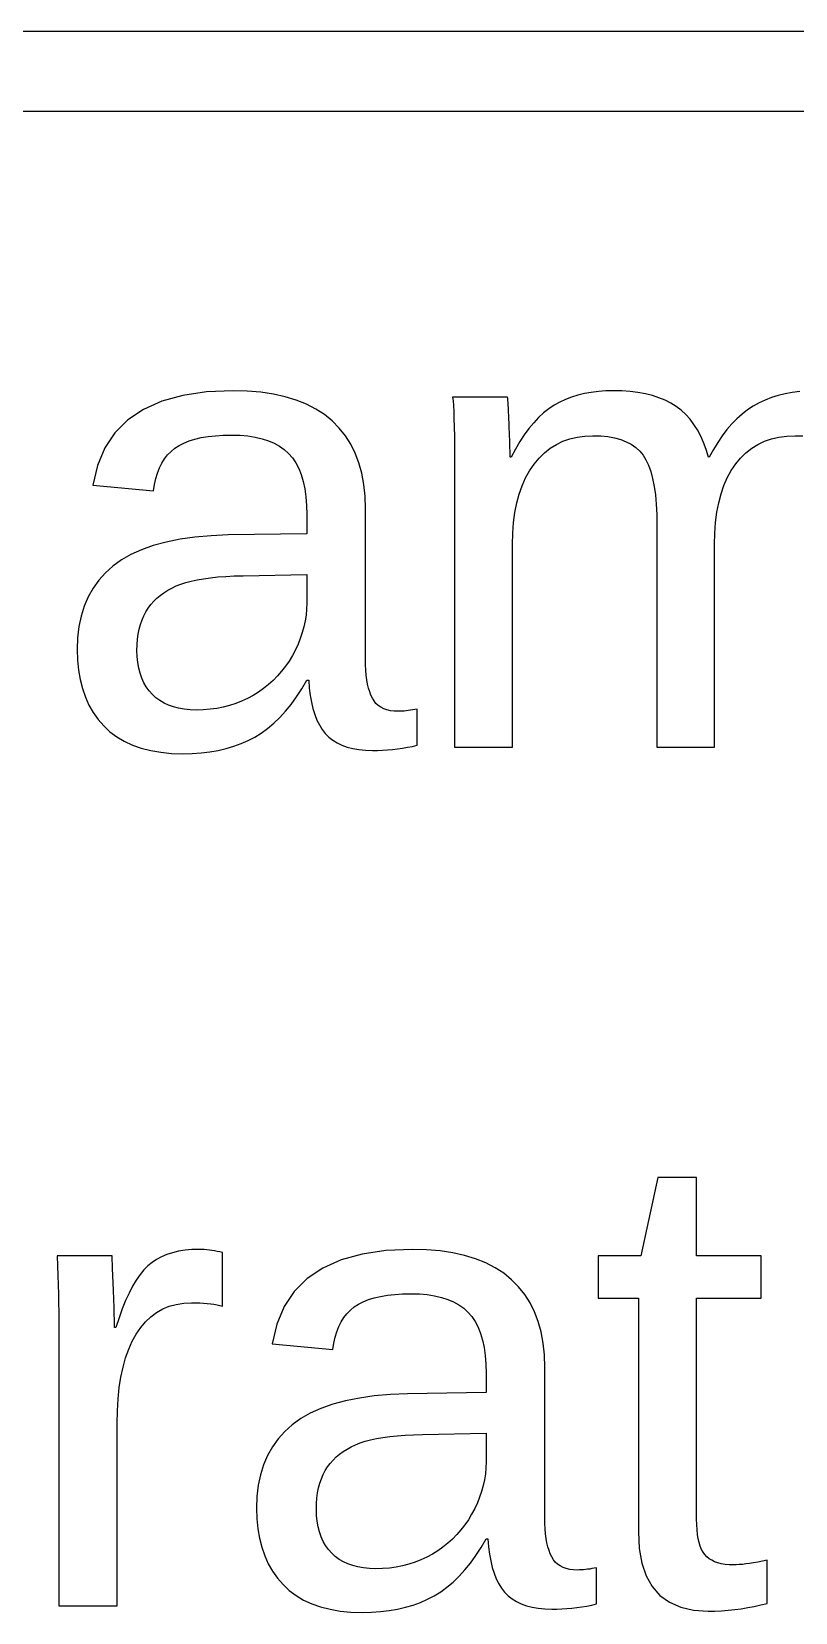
# Model space of a CAD drawing. Header units: metres. Extents: x 8.1 to 95, y -21.3 to 62.6.
# Drawn here: x 85.293 to 87.696, y 31.68 to 36.65 of the extents above; entities that cross this region are included whole.
import ezdxf

# ---------------------------------------------------------------- set-up
doc = ezdxf.new("R2010")
doc.units = ezdxf.units.M

msp = doc.modelspace()

# ---------------------------------------------------------------- linework, layer by layer
for p, q in [((95, 36.65), (76, 36.65)), ((76, 36.4), (95, 36.4)), ((85.7683, 35.5063), (85.7021, 35.4879)), ((85.8431, 35.5173), (85.7683, 35.5063)), ((85.9265, 35.5209), (85.8431, 35.5173)), ((85.9714, 35.5197), (85.9265, 35.5209)), ((86.0137, 35.5162), (85.9714, 35.5197)), ((86.0535, 35.5103), (86.0137, 35.5162)), ((86.0907, 35.5021), (86.0535, 35.5103)), ((86.1254, 35.4916), (86.0907, 35.5021)), ((86.1575, 35.4787), (86.1254, 35.4916)), ((86.7905, 35.5006), (86.6176, 35.5006)), ((86.6176, 35.5006), (86.6189, 35.4892)), ((86.6189, 35.4892), (86.62, 35.4742)), ((86.7907, 35.4992), (86.7905, 35.5006)), ((86.791, 35.4975), (86.7907, 35.4992)), ((86.7914, 35.4926), (86.791, 35.4975)), ((86.7921, 35.4822), (86.7914, 35.4926)), ((86.9725, 35.4932), (86.9544, 35.4848)), ((86.9916, 35.5006), (86.9725, 35.4932)), ((87.0114, 35.5068), (86.9916, 35.5006)), ((87.0321, 35.5119), (87.0114, 35.5068)), ((87.0536, 35.5158), (87.0321, 35.5119)), ((87.076, 35.5187), (87.0536, 35.5158)), ((87.0991, 35.5204), (87.076, 35.5187)), ((87.1231, 35.5209), (87.0991, 35.5204)), ((87.1503, 35.5203), (87.1231, 35.5209)), ((87.1761, 35.5185), (87.1503, 35.5203)), ((87.2007, 35.5154), (87.1761, 35.5185)), ((87.224, 35.5111), (87.2007, 35.5154)), ((87.246, 35.5055), (87.224, 35.5111)), ((87.2667, 35.4988), (87.246, 35.5055)), ((87.2861, 35.4908), (87.2667, 35.4988)), ((87.3042, 35.4815), (87.2861, 35.4908)), ((87.6007, 35.4914), (87.5815, 35.4823)), ((87.6208, 35.4992), (87.6007, 35.4914)), ((87.6417, 35.5059), (87.6208, 35.4992)), ((87.6634, 35.5113), (87.6417, 35.5059)), ((87.686, 35.5155), (87.6634, 35.5113)), ((87.7095, 35.5185), (87.686, 35.5155)), ((85.6444, 35.4622), (85.5954, 35.4292)), ((85.7021, 35.4879), (85.6444, 35.4622)), ((86.1872, 35.4634), (86.1575, 35.4787)), ((86.2142, 35.4458), (86.1872, 35.4634)), ((86.2388, 35.4258), (86.2142, 35.4458)), ((86.62, 35.4742), (86.621, 35.4555)), ((86.621, 35.4555), (86.6218, 35.4331)), ((86.7954, 35.4147), (86.7921, 35.4822)), ((86.9039, 35.4513), (86.888, 35.4367)), ((86.9202, 35.4641), (86.9039, 35.4513)), ((86.937, 35.4751), (86.9202, 35.4641)), ((86.9544, 35.4848), (86.937, 35.4751)), ((87.321, 35.4711), (87.3042, 35.4815)), ((87.3366, 35.4593), (87.321, 35.4711)), ((87.3511, 35.446), (87.3366, 35.4593)), ((87.3645, 35.4313), (87.3511, 35.446)), ((87.5283, 35.4473), (87.5118, 35.4326)), ((87.5454, 35.4605), (87.5283, 35.4473)), ((87.5631, 35.4721), (87.5454, 35.4605)), ((87.5815, 35.4823), (87.5631, 35.4721)), ((85.5549, 35.3889), (85.5231, 35.3412)), ((85.5954, 35.4292), (85.5549, 35.3889)), ((86.2608, 35.4036), (86.2388, 35.4258)), ((86.2802, 35.3793), (86.2608, 35.4036)), ((86.6218, 35.4331), (86.6225, 35.407)), ((86.6225, 35.407), (86.623, 35.3772)), ((86.7958, 35.4063), (86.7954, 35.4147)), ((86.7965, 35.3858), (86.7958, 35.4063)), ((86.8576, 35.4023), (86.843, 35.3825)), ((86.8726, 35.4204), (86.8576, 35.4023)), ((86.888, 35.4367), (86.8726, 35.4204)), ((87.3769, 35.4151), (87.3645, 35.4313)), ((87.3881, 35.3975), (87.3769, 35.4151)), ((87.3983, 35.3784), (87.3881, 35.3975)), ((87.4806, 35.3987), (87.4659, 35.3794)), ((87.4959, 35.4164), (87.4806, 35.3987)), ((87.5118, 35.4326), (87.4959, 35.4164)), ((85.5231, 35.3412), (85.4998, 35.2862)), ((85.7316, 35.33), (85.7434, 35.3399)), ((85.7434, 35.3399), (85.7567, 35.3486)), ((85.7567, 35.3486), (85.7716, 35.3563)), ((85.7716, 35.3563), (85.7882, 35.363)), ((85.7882, 35.363), (85.8064, 35.3687)), ((85.8064, 35.3687), (85.8263, 35.3733)), ((85.8263, 35.3733), (85.8479, 35.3769)), ((85.8479, 35.3769), (85.8711, 35.3795)), ((85.8711, 35.3795), (85.896, 35.3811)), ((85.896, 35.3811), (85.9225, 35.3816)), ((85.9225, 35.3816), (85.9488, 35.3809)), ((85.9488, 35.3809), (85.9735, 35.3787)), ((85.9735, 35.3787), (85.9966, 35.3751)), ((85.9966, 35.3751), (86.0181, 35.3701)), ((86.0181, 35.3701), (86.038, 35.3637)), ((86.038, 35.3637), (86.0563, 35.3558)), ((86.0563, 35.3558), (86.073, 35.3465)), ((86.073, 35.3465), (86.088, 35.3358)), ((86.297, 35.353), (86.2802, 35.3793)), ((86.3112, 35.3245), (86.297, 35.353)), ((86.623, 35.3772), (86.6234, 35.3437)), ((86.6234, 35.3437), (86.6236, 35.3065)), ((86.7973, 35.3603), (86.7965, 35.3858)), ((86.7986, 35.3124), (86.7973, 35.3603)), ((86.8288, 35.3609), (86.815, 35.3375)), ((86.843, 35.3825), (86.8288, 35.3609)), ((86.9066, 35.3254), (86.9248, 35.3398)), ((86.9248, 35.3398), (86.9441, 35.3519)), ((86.9441, 35.3519), (86.9647, 35.3618)), ((86.9647, 35.3618), (86.9865, 35.3696)), ((86.9865, 35.3696), (87.0095, 35.3751)), ((87.0095, 35.3751), (87.0336, 35.3784)), ((87.0336, 35.3784), (87.059, 35.3795)), ((87.059, 35.3795), (87.0835, 35.3788)), ((87.0835, 35.3788), (87.1062, 35.3765)), ((87.1062, 35.3765), (87.1272, 35.3728)), ((87.1272, 35.3728), (87.1464, 35.3675)), ((87.1464, 35.3675), (87.164, 35.3607)), ((87.164, 35.3607), (87.1797, 35.3524)), ((87.1797, 35.3524), (87.1938, 35.3426)), ((87.1938, 35.3426), (87.2061, 35.3313)), ((87.4073, 35.3579), (87.3983, 35.3784)), ((87.4153, 35.3359), (87.4073, 35.3579)), ((87.4517, 35.3586), (87.4382, 35.3363)), ((87.4659, 35.3794), (87.4517, 35.3586)), ((87.5404, 35.3257), (87.5585, 35.34)), ((87.5585, 35.34), (87.5779, 35.3521)), ((87.5779, 35.3521), (87.5986, 35.362)), ((87.5986, 35.362), (87.6207, 35.3696)), ((87.6207, 35.3696), (87.6441, 35.3751)), ((87.6441, 35.3751), (87.6688, 35.3784)), ((87.6688, 35.3784), (87.6948, 35.3795)), ((87.6948, 35.3795), (87.7192, 35.3788)), ((85.6951, 35.2781), (85.7025, 35.2929)), ((85.7025, 35.2929), (85.7111, 35.3065)), ((85.7111, 35.3065), (85.7208, 35.3189)), ((85.7208, 35.3189), (85.7316, 35.33)), ((86.088, 35.3358), (86.1015, 35.3236)), ((86.1015, 35.3236), (86.1134, 35.3098)), ((86.1134, 35.3098), (86.124, 35.2941)), ((86.124, 35.2941), (86.1331, 35.2765)), ((86.3229, 35.2939), (86.3112, 35.3245)), ((86.3319, 35.2613), (86.3229, 35.2939)), ((86.6236, 35.3065), (86.6237, 35.2656)), ((86.8017, 35.3124), (86.7986, 35.3124)), ((86.815, 35.3375), (86.8017, 35.3124)), ((86.8596, 35.2692), (86.8739, 35.29)), ((86.8739, 35.29), (86.8897, 35.3088)), ((86.8897, 35.3088), (86.9066, 35.3254)), ((87.2061, 35.3313), (87.2167, 35.3185)), ((87.2167, 35.3185), (87.2259, 35.3037)), ((87.2259, 35.3037), (87.234, 35.2865)), ((87.4222, 35.3124), (87.4153, 35.3359)), ((87.4252, 35.3124), (87.4222, 35.3124)), ((87.4382, 35.3363), (87.4252, 35.3124)), ((87.4941, 35.2698), (87.5081, 35.2905)), ((87.5081, 35.2905), (87.5236, 35.3092)), ((87.5236, 35.3092), (87.5404, 35.3257)), ((85.4998, 35.2862), (85.4851, 35.2239)), ((85.6793, 35.2263), (85.6835, 35.2448)), ((85.6835, 35.2448), (85.6887, 35.2621)), ((85.6887, 35.2621), (85.6951, 35.2781)), ((86.1331, 35.2765), (86.1409, 35.257)), ((86.1409, 35.257), (86.1472, 35.2356)), ((86.3384, 35.2265), (86.3319, 35.2613)), ((86.6237, 35.2656), (86.6237, 34.4)), ((86.8361, 35.2222), (86.847, 35.2466)), ((86.847, 35.2466), (86.8596, 35.2692)), ((87.234, 35.2865), (87.241, 35.2668)), ((87.241, 35.2668), (87.2469, 35.2448)), ((87.2469, 35.2448), (87.2518, 35.2202)), ((87.4711, 35.2229), (87.4818, 35.2473)), ((87.4818, 35.2473), (87.4941, 35.2698)), ((85.4851, 35.2239), (85.6763, 35.2066)), ((85.6763, 35.2066), (85.6793, 35.2263)), ((86.1472, 35.2356), (86.1521, 35.2124)), ((86.1521, 35.2124), (86.1557, 35.1872)), ((86.3423, 35.1896), (86.3384, 35.2265)), ((86.8192, 35.168), (86.8268, 35.196)), ((86.8268, 35.196), (86.8361, 35.2222)), ((87.2518, 35.2202), (87.2556, 35.1933)), ((87.2556, 35.1933), (87.2583, 35.1639)), ((87.4547, 35.1686), (87.4621, 35.1966)), ((87.4621, 35.1966), (87.4711, 35.2229)), ((86.1557, 35.1872), (86.1578, 35.1602)), ((86.1578, 35.1602), (86.1585, 35.1313)), ((86.3436, 35.1507), (86.3423, 35.1896)), ((86.3436, 34.6767), (86.3436, 35.1507)), ((86.8133, 35.1381), (86.8192, 35.168)), ((87.2583, 35.1639), (87.2599, 35.132)), ((87.4489, 35.1386), (87.4547, 35.1686)), ((86.1585, 35.1313), (86.1585, 35.0713)), ((86.8066, 35.073), (86.8091, 35.1065)), ((86.8091, 35.1065), (86.8133, 35.1381)), ((87.2599, 35.132), (87.2605, 35.0978)), ((87.2605, 35.0978), (87.2605, 34.4)), ((87.4423, 35.0732), (87.4448, 35.1069)), ((87.4448, 35.1069), (87.4489, 35.1386)), ((85.7161, 35.045), (85.6758, 35.0341)), ((85.7598, 35.0537), (85.7161, 35.045)), ((85.8069, 35.0603), (85.7598, 35.0537)), ((85.8574, 35.0648), (85.8069, 35.0603)), ((85.9113, 35.0673), (85.8574, 35.0648)), ((86.1585, 35.0713), (85.9113, 35.0673)), ((86.8058, 35.0378), (86.8066, 35.073)), ((87.4415, 35.0378), (87.4423, 35.0732)), ((85.6054, 35.0061), (85.5753, 34.9889)), ((85.6389, 35.0211), (85.6054, 35.0061)), ((85.6758, 35.0341), (85.6389, 35.0211)), ((86.8058, 34.4), (86.8058, 35.0378)), ((87.4415, 34.4), (87.4415, 35.0378)), ((85.5251, 34.9483), (85.5043, 34.925)), ((85.5487, 34.9696), (85.5251, 34.9483)), ((85.5753, 34.9889), (85.5487, 34.9696)), ((85.9581, 34.9391), (86.1585, 34.9432)), ((86.1585, 34.9432), (86.1585, 34.8526)), ((85.4862, 34.8998), (85.4709, 34.8726)), ((85.5043, 34.925), (85.4862, 34.8998)), ((85.7092, 34.8857), (85.7213, 34.8934)), ((85.7213, 34.8934), (85.7342, 34.9005)), ((85.7342, 34.9005), (85.7478, 34.9069)), ((85.7478, 34.9069), (85.7623, 34.9126)), ((85.7623, 34.9126), (85.7778, 34.9178)), ((85.7778, 34.9178), (85.795, 34.9224)), ((85.795, 34.9224), (85.8136, 34.9264)), ((85.8136, 34.9264), (85.8338, 34.9299)), ((85.8338, 34.9299), (85.8556, 34.9329)), ((85.8556, 34.9329), (85.8789, 34.9353)), ((85.8789, 34.9353), (85.9037, 34.9371)), ((85.9037, 34.9371), (85.9301, 34.9384)), ((85.9301, 34.9384), (85.9581, 34.9391)), ((85.4585, 34.8434), (85.4487, 34.8123)), ((85.4709, 34.8726), (85.4585, 34.8434)), ((85.66, 34.8374), (85.6683, 34.8483)), ((85.6683, 34.8483), (85.6774, 34.8587)), ((85.6774, 34.8587), (85.6872, 34.8683)), ((85.6872, 34.8683), (85.6978, 34.8774)), ((85.6978, 34.8774), (85.7092, 34.8857)), ((86.1585, 34.8526), (86.1579, 34.8339)), ((85.4487, 34.8123), (85.4418, 34.7792)), ((85.6354, 34.7859), (85.6403, 34.8)), ((85.6403, 34.8), (85.646, 34.8132)), ((85.646, 34.8132), (85.6526, 34.8257)), ((85.6526, 34.8257), (85.66, 34.8374)), ((86.1534, 34.7969), (86.1495, 34.7785)), ((86.1562, 34.8153), (86.1534, 34.7969)), ((86.1579, 34.8339), (86.1562, 34.8153)), ((85.4377, 34.7442), (85.4363, 34.7072)), ((85.4418, 34.7792), (85.4377, 34.7442)), ((85.6262, 34.7392), (85.6284, 34.7556)), ((85.6284, 34.7556), (85.6315, 34.7711)), ((85.6315, 34.7711), (85.6354, 34.7859)), ((86.1445, 34.7602), (86.1383, 34.7421)), ((86.1495, 34.7785), (86.1445, 34.7602)), ((85.4363, 34.7072), (85.4373, 34.6741)), ((85.6244, 34.7041), (85.6249, 34.722)), ((85.625, 34.6847), (85.6244, 34.7041)), ((85.6249, 34.722), (85.6262, 34.7392)), ((86.1227, 34.7062), (86.1132, 34.6884)), ((86.1311, 34.7241), (86.1227, 34.7062)), ((86.1383, 34.7421), (86.1311, 34.7241)), ((85.4373, 34.6741), (85.4404, 34.6426)), ((85.6268, 34.6664), (85.625, 34.6847)), ((85.6298, 34.649), (85.6268, 34.6664)), ((85.634, 34.6326), (85.6298, 34.649)), ((86.0914, 34.6546), (86.0793, 34.6389)), ((86.1027, 34.671), (86.0914, 34.6546)), ((86.1132, 34.6884), (86.1027, 34.671)), ((86.3438, 34.6591), (86.3436, 34.6767)), ((86.3446, 34.6425), (86.3438, 34.6591)), ((85.4404, 34.6426), (85.4455, 34.6127)), ((85.4455, 34.6127), (85.4527, 34.5844)), ((85.6393, 34.6172), (85.634, 34.6326)), ((85.6459, 34.6029), (85.6393, 34.6172)), ((85.6537, 34.5895), (85.6459, 34.6029)), ((86.0381, 34.597), (86.0228, 34.5848)), ((86.0527, 34.6102), (86.0381, 34.597)), ((86.0664, 34.6241), (86.0527, 34.6102)), ((86.0793, 34.6389), (86.0664, 34.6241)), ((86.1426, 34.5834), (86.1585, 34.6105)), ((86.1585, 34.6105), (86.1646, 34.6105)), ((86.1646, 34.6105), (86.1664, 34.586)), ((86.3459, 34.6269), (86.3446, 34.6425)), ((86.3478, 34.6123), (86.3459, 34.6269)), ((86.3502, 34.5986), (86.3478, 34.6123)), ((86.3531, 34.586), (86.3502, 34.5986)), ((85.4527, 34.5844), (85.462, 34.5577)), ((85.462, 34.5577), (85.4733, 34.5327)), ((85.6626, 34.5771), (85.6537, 34.5895)), ((85.6727, 34.5658), (85.6626, 34.5771)), ((85.684, 34.5555), (85.6727, 34.5658)), ((85.6963, 34.5465), (85.684, 34.5555)), ((85.7095, 34.5387), (85.6963, 34.5465)), ((85.9537, 34.5446), (85.9349, 34.5373)), ((85.9719, 34.5531), (85.9537, 34.5446)), ((85.9896, 34.5627), (85.9719, 34.5531)), ((86.0066, 34.5733), (85.9896, 34.5627)), ((86.0228, 34.5848), (86.0066, 34.5733)), ((86.1091, 34.5347), (86.1261, 34.5581)), ((86.1261, 34.5581), (86.1426, 34.5834)), ((86.1664, 34.586), (86.1693, 34.5629)), ((86.1693, 34.5629), (86.1731, 34.5413)), ((86.3565, 34.5744), (86.3531, 34.586)), ((86.3605, 34.5637), (86.3565, 34.5744)), ((86.3649, 34.5541), (86.3605, 34.5637)), ((86.3702, 34.5454), (86.3649, 34.5541)), ((86.3763, 34.5378), (86.3702, 34.5454)), ((85.4733, 34.5327), (85.4867, 34.5092)), ((85.4867, 34.5092), (85.5022, 34.4874)), ((85.7238, 34.532), (85.7095, 34.5387)), ((85.7392, 34.5266), (85.7238, 34.532)), ((85.7555, 34.5224), (85.7392, 34.5266)), ((85.7728, 34.5194), (85.7555, 34.5224)), ((85.7912, 34.5176), (85.7728, 34.5194)), ((85.8106, 34.517), (85.7912, 34.5176)), ((85.8327, 34.5175), (85.8106, 34.517)), ((85.8542, 34.5192), (85.8327, 34.5175)), ((85.8752, 34.522), (85.8542, 34.5192)), ((85.8957, 34.526), (85.8752, 34.522)), ((85.9156, 34.5311), (85.8957, 34.526)), ((85.9349, 34.5373), (85.9156, 34.5311)), ((86.0734, 34.4931), (86.0916, 34.513)), ((86.0916, 34.513), (86.1091, 34.5347)), ((86.1731, 34.5413), (86.1779, 34.5212)), ((86.1779, 34.5212), (86.1837, 34.5026)), ((86.1837, 34.5026), (86.1906, 34.4855)), ((86.3835, 34.5312), (86.3763, 34.5378)), ((86.3916, 34.5256), (86.3835, 34.5312)), ((86.4006, 34.521), (86.3916, 34.5256)), ((86.4106, 34.5175), (86.4006, 34.521)), ((86.4216, 34.5149), (86.4106, 34.5175)), ((86.4335, 34.5134), (86.4216, 34.5149)), ((86.4463, 34.5129), (86.4335, 34.5134)), ((86.4523, 34.513), (86.4463, 34.5129)), ((86.4584, 34.5132), (86.4523, 34.513)), ((86.4648, 34.5137), (86.4584, 34.5132)), ((86.4712, 34.5143), (86.4648, 34.5137)), ((86.4779, 34.5151), (86.4712, 34.5143)), ((86.4847, 34.5161), (86.4779, 34.5151)), ((86.4918, 34.5172), (86.4847, 34.5161)), ((86.499, 34.5185), (86.4918, 34.5172)), ((86.5063, 34.52), (86.499, 34.5185)), ((86.5063, 34.4061), (86.5063, 34.52)), ((85.5022, 34.4874), (85.5197, 34.4671)), ((85.5197, 34.4671), (85.5392, 34.4488)), ((85.5392, 34.4488), (85.5608, 34.4326)), ((85.9952, 34.432), (86.0156, 34.4446)), ((86.0156, 34.4446), (86.0354, 34.459)), ((86.0354, 34.459), (86.0547, 34.4751)), ((86.0547, 34.4751), (86.0734, 34.4931)), ((86.1906, 34.4855), (86.1983, 34.4699)), ((86.1983, 34.4699), (86.2071, 34.4558)), ((86.2071, 34.4558), (86.2169, 34.4432)), ((85.5608, 34.4326), (85.5844, 34.4185)), ((85.5844, 34.4185), (85.6101, 34.4066)), ((85.6101, 34.4066), (85.6378, 34.3969)), ((85.6378, 34.3969), (85.6675, 34.3894)), ((85.8794, 34.39), (85.9045, 34.3958)), ((85.9045, 34.3958), (85.9287, 34.4029)), ((85.9287, 34.4029), (85.9519, 34.4113)), ((85.9519, 34.4113), (85.974, 34.421)), ((85.974, 34.421), (85.9952, 34.432)), ((86.2169, 34.4432), (86.2279, 34.432)), ((86.2279, 34.432), (86.2402, 34.4221)), ((86.2402, 34.4221), (86.254, 34.4135)), ((86.254, 34.4135), (86.269, 34.4063)), ((86.269, 34.4063), (86.2855, 34.4004)), ((86.2855, 34.4004), (86.3033, 34.3958)), ((86.3033, 34.3958), (86.3225, 34.3925)), ((86.4285, 34.3931), (86.4442, 34.3949)), ((86.4442, 34.3949), (86.4599, 34.3971)), ((86.4599, 34.3971), (86.4754, 34.3997)), ((86.4754, 34.3997), (86.4909, 34.4027)), ((86.4909, 34.4027), (86.5063, 34.4061)), ((86.6237, 34.4), (86.8058, 34.4)), ((87.2605, 34.4), (87.4415, 34.4)), ((85.6675, 34.3894), (85.6992, 34.384)), ((85.6992, 34.384), (85.733, 34.3807)), ((85.733, 34.3807), (85.7689, 34.3797)), ((85.7689, 34.3797), (85.798, 34.3803)), ((85.798, 34.3803), (85.8261, 34.3822)), ((85.8261, 34.3822), (85.8532, 34.3855)), ((85.8532, 34.3855), (85.8794, 34.39)), ((86.3225, 34.3925), (86.343, 34.3905)), ((86.343, 34.3905), (86.365, 34.3898)), ((86.365, 34.3898), (86.381, 34.39)), ((86.381, 34.39), (86.3969, 34.3906)), ((86.3969, 34.3906), (86.4128, 34.3916)), ((86.4128, 34.3916), (86.4285, 34.3931)), ((87.2632, 33.0468), (87.2093, 32.8006)), ((87.3853, 33.0468), (87.2632, 33.0468)), ((87.3853, 32.8006), (87.3853, 33.0468)), ((85.7186, 32.8049), (85.7018, 32.7979)), ((85.7364, 32.8107), (85.7186, 32.8049)), ((85.7554, 32.8152), (85.7364, 32.8107)), ((85.7756, 32.8184), (85.7554, 32.8152)), ((85.7969, 32.8203), (85.7756, 32.8184)), ((85.8194, 32.8209), (85.7969, 32.8203)), ((85.8275, 32.8208), (85.8194, 32.8209)), ((85.8357, 32.8204), (85.8275, 32.8208)), ((85.8439, 32.8198), (85.8357, 32.8204)), ((85.8521, 32.8189), (85.8439, 32.8198)), ((85.8604, 32.8178), (85.8521, 32.8189)), ((85.8687, 32.8164), (85.8604, 32.8178)), ((85.877, 32.8148), (85.8687, 32.8164)), ((85.8853, 32.8129), (85.877, 32.8148)), ((85.8937, 32.8108), (85.8853, 32.8129)), ((85.8937, 32.6429), (85.8937, 32.8108)), ((86.3326, 32.8063), (86.2663, 32.7879)), ((86.4074, 32.8173), (86.3326, 32.8063)), ((86.4908, 32.8209), (86.4074, 32.8173)), ((86.5356, 32.8197), (86.4908, 32.8209)), ((86.5779, 32.8162), (86.5356, 32.8197)), ((86.6177, 32.8103), (86.5779, 32.8162)), ((86.655, 32.8021), (86.6177, 32.8103)), ((85.5458, 32.8006), (85.3728, 32.8006)), ((85.3728, 32.8006), (85.3741, 32.7697)), ((85.3741, 32.7697), (85.3753, 32.7394)), ((85.5475, 32.7608), (85.5458, 32.8006)), ((85.5503, 32.6924), (85.5475, 32.7608)), ((85.6462, 32.7564), (85.634, 32.7416)), ((85.6587, 32.7691), (85.6462, 32.7564)), ((85.6719, 32.7799), (85.6587, 32.7691)), ((85.6863, 32.7896), (85.6719, 32.7799)), ((85.7018, 32.7979), (85.6863, 32.7896)), ((86.2087, 32.7623), (86.1596, 32.7292)), ((86.2663, 32.7879), (86.2087, 32.7623)), ((86.6897, 32.7916), (86.655, 32.8021)), ((86.7218, 32.7787), (86.6897, 32.7916)), ((86.7514, 32.7634), (86.7218, 32.7787)), ((86.7785, 32.7458), (86.7514, 32.7634)), ((87.2093, 32.8006), (87.075, 32.8006)), ((87.075, 32.8006), (87.075, 32.6673)), ((87.5887, 32.8006), (87.3853, 32.8006)), ((87.5887, 32.6673), (87.5887, 32.8006)), ((85.3753, 32.7394), (85.3762, 32.7097)), ((85.3762, 32.7097), (85.3771, 32.6806)), ((85.6107, 32.7053), (85.5995, 32.6838)), ((85.6222, 32.7245), (85.6107, 32.7053)), ((85.634, 32.7416), (85.6222, 32.7245)), ((86.1596, 32.7292), (86.1192, 32.6889)), ((86.8031, 32.7258), (86.7785, 32.7458)), ((86.8251, 32.7036), (86.8031, 32.7258)), ((85.3771, 32.6806), (85.3777, 32.6521)), ((85.5514, 32.6638), (85.5503, 32.6924)), ((85.5523, 32.6388), (85.5514, 32.6638)), ((85.5886, 32.6601), (85.5781, 32.6342)), ((85.5995, 32.6838), (85.5886, 32.6601)), ((86.1192, 32.6889), (86.0873, 32.6413)), ((86.321, 32.6486), (86.3359, 32.6563)), ((86.3359, 32.6563), (86.3525, 32.663)), ((86.3525, 32.663), (86.3707, 32.6687)), ((86.3707, 32.6687), (86.3906, 32.6733)), ((86.3906, 32.6733), (86.4121, 32.6769)), ((86.4121, 32.6769), (86.4353, 32.6795)), ((86.4353, 32.6795), (86.4602, 32.6811)), ((86.4602, 32.6811), (86.4867, 32.6816)), ((86.4867, 32.6816), (86.513, 32.6809)), ((86.513, 32.6809), (86.5378, 32.6787)), ((86.5378, 32.6787), (86.5609, 32.6751)), ((86.5609, 32.6751), (86.5824, 32.6701)), ((86.5824, 32.6701), (86.6023, 32.6637)), ((86.6023, 32.6637), (86.6205, 32.6558)), ((86.6205, 32.6558), (86.6372, 32.6465)), ((86.8445, 32.6794), (86.8251, 32.7036)), ((86.8613, 32.653), (86.8445, 32.6794)), ((87.075, 32.6673), (87.2022, 32.6673)), ((87.2022, 32.6673), (87.2022, 31.9329)), ((87.3853, 31.9726), (87.3853, 32.6673)), ((87.3853, 32.6673), (87.5887, 32.6673)), ((85.3777, 32.6521), (85.3783, 32.6243)), ((85.3783, 32.6243), (85.3786, 32.597)), ((85.553, 32.6175), (85.5523, 32.6388)), ((85.5535, 32.5999), (85.553, 32.6175)), ((85.5679, 32.6061), (85.558, 32.5758)), ((85.5781, 32.6342), (85.5679, 32.6061)), ((85.6514, 32.5937), (85.6681, 32.6095)), ((85.6681, 32.6095), (85.6861, 32.6228)), ((85.6861, 32.6228), (85.7054, 32.6337)), ((85.7054, 32.6337), (85.726, 32.6422)), ((85.726, 32.6422), (85.748, 32.6482)), ((85.748, 32.6482), (85.7714, 32.6519)), ((85.7714, 32.6519), (85.796, 32.6531)), ((85.796, 32.6531), (85.8093, 32.653)), ((85.8093, 32.653), (85.8219, 32.6526)), ((85.8219, 32.6526), (85.834, 32.652)), ((85.834, 32.652), (85.8454, 32.6511)), ((85.8454, 32.6511), (85.8563, 32.6499)), ((85.8563, 32.6499), (85.8665, 32.6486)), ((85.8665, 32.6486), (85.8762, 32.6469)), ((85.8762, 32.6469), (85.8852, 32.6451)), ((85.8852, 32.6451), (85.8937, 32.6429)), ((86.0873, 32.6413), (86.064, 32.5862)), ((86.2668, 32.5929), (86.2754, 32.6065)), ((86.2754, 32.6065), (86.285, 32.6189)), ((86.285, 32.6189), (86.2958, 32.63)), ((86.2958, 32.63), (86.3077, 32.6399)), ((86.3077, 32.6399), (86.321, 32.6486)), ((86.6372, 32.6465), (86.6523, 32.6358)), ((86.6523, 32.6358), (86.6658, 32.6236)), ((86.6658, 32.6236), (86.6777, 32.6098)), ((86.6777, 32.6098), (86.6883, 32.5941)), ((86.8755, 32.6245), (86.8613, 32.653)), ((86.8871, 32.5939), (86.8755, 32.6245)), ((85.3786, 32.597), (85.3789, 32.5703)), ((85.3789, 32.5703), (85.379, 32.5443)), ((85.5538, 32.586), (85.5535, 32.5999)), ((85.5539, 32.5758), (85.5538, 32.586)), ((85.558, 32.5758), (85.5539, 32.5758)), ((85.6221, 32.5549), (85.6361, 32.5755)), ((85.6361, 32.5755), (85.6514, 32.5937)), ((86.064, 32.5862), (86.0493, 32.5239)), ((86.2477, 32.5448), (86.253, 32.5621)), ((86.253, 32.5621), (86.2594, 32.5781)), ((86.2594, 32.5781), (86.2668, 32.5929)), ((86.6883, 32.5941), (86.6974, 32.5765)), ((86.6974, 32.5765), (86.7051, 32.557)), ((86.7051, 32.557), (86.7115, 32.5356)), ((86.8962, 32.5613), (86.8871, 32.5939)), ((86.9027, 32.5265), (86.8962, 32.5613)), ((85.379, 32.5443), (85.379, 31.7)), ((85.5887, 32.4801), (85.5984, 32.5071)), ((85.5984, 32.5071), (85.6095, 32.5321)), ((85.6095, 32.5321), (85.6221, 32.5549)), ((86.0493, 32.5239), (86.2406, 32.5066)), ((86.2406, 32.5066), (86.2436, 32.5263)), ((86.2436, 32.5263), (86.2477, 32.5448)), ((86.7115, 32.5356), (86.7164, 32.5124)), ((86.7164, 32.5124), (86.7199, 32.4872)), ((86.9065, 32.4896), (86.9027, 32.5265)), ((85.5806, 32.4509), (85.5887, 32.4801)), ((86.7199, 32.4872), (86.722, 32.4602)), ((86.722, 32.4602), (86.7227, 32.4314)), ((86.9078, 32.4507), (86.9065, 32.4896)), ((85.5687, 32.3863), (85.5739, 32.4197)), ((85.5739, 32.4197), (85.5806, 32.4509)), ((86.7227, 32.4314), (86.7227, 32.3713)), ((86.9078, 31.9767), (86.9078, 32.4507)), ((85.565, 32.3509), (85.5687, 32.3863)), ((86.3711, 32.3603), (86.324, 32.3537)), ((86.4216, 32.3649), (86.3711, 32.3603)), ((86.4755, 32.3673), (86.4216, 32.3649)), ((86.7227, 32.3713), (86.4755, 32.3673)), ((85.5621, 32.2737), (85.5628, 32.3133)), ((85.5628, 32.3133), (85.565, 32.3509)), ((86.2032, 32.3212), (86.1697, 32.3061)), ((86.2401, 32.3341), (86.2032, 32.3212)), ((86.2803, 32.345), (86.2401, 32.3341)), ((86.324, 32.3537), (86.2803, 32.345)), ((85.5621, 31.7), (85.5621, 32.2737)), ((86.1129, 32.2696), (86.0893, 32.2483)), ((86.1396, 32.2889), (86.1129, 32.2696)), ((86.1697, 32.3061), (86.1396, 32.2889)), ((86.0685, 32.225), (86.0505, 32.1998)), ((86.0893, 32.2483), (86.0685, 32.225)), ((86.3121, 32.2069), (86.3265, 32.2126)), ((86.3265, 32.2126), (86.3421, 32.2178)), ((86.3421, 32.2178), (86.3592, 32.2224)), ((86.3592, 32.2224), (86.3779, 32.2264)), ((86.3779, 32.2264), (86.3981, 32.2299)), ((86.3981, 32.2299), (86.4199, 32.2329)), ((86.4199, 32.2329), (86.4432, 32.2353)), ((86.4432, 32.2353), (86.468, 32.2371)), ((86.468, 32.2371), (86.4944, 32.2384)), ((86.4944, 32.2384), (86.5223, 32.2391)), ((86.5223, 32.2391), (86.7227, 32.2432)), ((86.7227, 32.2432), (86.7227, 32.1526)), ((86.0352, 32.1726), (86.0227, 32.1434)), ((86.0505, 32.1998), (86.0352, 32.1726)), ((86.2326, 32.1483), (86.2416, 32.1587)), ((86.2416, 32.1587), (86.2515, 32.1684)), ((86.2515, 32.1684), (86.2621, 32.1774)), ((86.2621, 32.1774), (86.2734, 32.1857)), ((86.2734, 32.1857), (86.2856, 32.1934)), ((86.2856, 32.1934), (86.2984, 32.2005)), ((86.2984, 32.2005), (86.3121, 32.2069)), ((86.013, 32.1123), (86.0061, 32.0792)), ((86.0227, 32.1434), (86.013, 32.1123)), ((86.2045, 32.1), (86.2102, 32.1132)), ((86.2102, 32.1132), (86.2168, 32.1257)), ((86.2168, 32.1257), (86.2243, 32.1374)), ((86.2243, 32.1374), (86.2326, 32.1483)), ((86.7205, 32.1153), (86.7177, 32.0969)), ((86.7222, 32.1339), (86.7205, 32.1153)), ((86.7227, 32.1526), (86.7222, 32.1339)), ((86.0061, 32.0792), (86.0019, 32.0442)), ((86.1926, 32.0556), (86.1957, 32.0711)), ((86.1957, 32.0711), (86.1997, 32.0859)), ((86.1997, 32.0859), (86.2045, 32.1)), ((86.7088, 32.0602), (86.7026, 32.0421)), ((86.7138, 32.0785), (86.7088, 32.0602)), ((86.7177, 32.0969), (86.7138, 32.0785)), ((86.0019, 32.0442), (86.0005, 32.0072)), ((86.1887, 32.0041), (86.1891, 32.022)), ((86.1891, 32.022), (86.1904, 32.0392)), ((86.1904, 32.0392), (86.1926, 32.0556)), ((86.6953, 32.0241), (86.687, 32.0062)), ((86.7026, 32.0421), (86.6953, 32.0241)), ((86.0005, 32.0072), (86.0015, 31.9741)), ((86.0015, 31.9741), (86.0046, 31.9426)), ((86.1893, 31.9847), (86.1887, 32.0041)), ((86.1911, 31.9664), (86.1893, 31.9847)), ((86.1941, 31.949), (86.1911, 31.9664)), ((86.667, 31.971), (86.6557, 31.9546)), ((86.6774, 31.9884), (86.667, 31.971)), ((86.687, 32.0062), (86.6774, 31.9884)), ((86.9081, 31.9591), (86.9078, 31.9767)), ((86.9089, 31.9425), (86.9081, 31.9591)), ((87.3856, 31.9556), (87.3853, 31.9726)), ((86.0046, 31.9426), (86.0098, 31.9127)), ((86.0098, 31.9127), (86.017, 31.8844)), ((86.1982, 31.9326), (86.1941, 31.949)), ((86.2036, 31.9172), (86.1982, 31.9326)), ((86.2102, 31.9029), (86.2036, 31.9172)), ((86.6169, 31.9102), (86.6024, 31.897)), ((86.6307, 31.9241), (86.6169, 31.9102)), ((86.6436, 31.9389), (86.6307, 31.9241)), ((86.6557, 31.9546), (86.6436, 31.9389)), ((86.7068, 31.8834), (86.7227, 31.9105)), ((86.7227, 31.9105), (86.7288, 31.9105)), ((86.7288, 31.9105), (86.7307, 31.886)), ((86.9102, 31.9269), (86.9089, 31.9425)), ((86.912, 31.9123), (86.9102, 31.9269)), ((86.9144, 31.8987), (86.912, 31.9123)), ((87.2022, 31.9329), (87.2049, 31.8806)), ((87.3866, 31.9397), (87.3856, 31.9556)), ((87.3882, 31.925), (87.3866, 31.9397)), ((87.3904, 31.9114), (87.3882, 31.925)), ((87.3933, 31.899), (87.3904, 31.9114)), ((86.017, 31.8844), (86.0263, 31.8577)), ((86.2179, 31.8895), (86.2102, 31.9029)), ((86.2269, 31.8771), (86.2179, 31.8895)), ((86.237, 31.8658), (86.2269, 31.8771)), ((86.2482, 31.8555), (86.237, 31.8658)), ((86.5538, 31.8627), (86.5362, 31.8531)), ((86.5708, 31.8733), (86.5538, 31.8627)), ((86.587, 31.8848), (86.5708, 31.8733)), ((86.6024, 31.897), (86.587, 31.8848)), ((86.6904, 31.8581), (86.7068, 31.8834)), ((86.7307, 31.886), (86.7335, 31.8629)), ((86.7335, 31.8629), (86.7374, 31.8413)), ((86.9173, 31.886), (86.9144, 31.8987)), ((86.9208, 31.8744), (86.9173, 31.886)), ((86.9247, 31.8637), (86.9208, 31.8744)), ((86.9292, 31.8541), (86.9247, 31.8637)), ((87.2049, 31.8806), (87.213, 31.8345)), ((87.3968, 31.8878), (87.3933, 31.899)), ((87.401, 31.8778), (87.3968, 31.8878)), ((87.4058, 31.8689), (87.401, 31.8778)), ((87.4112, 31.8612), (87.4058, 31.8689)), ((87.4174, 31.8545), (87.4112, 31.8612)), ((86.0263, 31.8577), (86.0376, 31.8327)), ((86.0376, 31.8327), (86.051, 31.8092)), ((86.2605, 31.8465), (86.2482, 31.8555)), ((86.2738, 31.8387), (86.2605, 31.8465)), ((86.2881, 31.832), (86.2738, 31.8387)), ((86.3034, 31.8266), (86.2881, 31.832)), ((86.3197, 31.8224), (86.3034, 31.8266)), ((86.3371, 31.8194), (86.3197, 31.8224)), ((86.3555, 31.8176), (86.3371, 31.8194)), ((86.3748, 31.817), (86.3555, 31.8176)), ((86.3969, 31.8175), (86.3748, 31.817)), ((86.4185, 31.8192), (86.3969, 31.8175)), ((86.4395, 31.8221), (86.4185, 31.8192)), ((86.4599, 31.826), (86.4395, 31.8221)), ((86.4798, 31.8311), (86.4599, 31.826)), ((86.4992, 31.8373), (86.4798, 31.8311)), ((86.5179, 31.8447), (86.4992, 31.8373)), ((86.5362, 31.8531), (86.5179, 31.8447)), ((86.6377, 31.7932), (86.6558, 31.813)), ((86.6558, 31.813), (86.6734, 31.8347)), ((86.6734, 31.8347), (86.6904, 31.8581)), ((86.7374, 31.8413), (86.7422, 31.8212)), ((86.7422, 31.8212), (86.748, 31.8026)), ((86.9344, 31.8454), (86.9292, 31.8541)), ((86.9406, 31.8378), (86.9344, 31.8454)), ((86.9477, 31.8312), (86.9406, 31.8378)), ((86.9558, 31.8256), (86.9477, 31.8312)), ((86.9649, 31.821), (86.9558, 31.8256)), ((86.9749, 31.8175), (86.9649, 31.821)), ((86.9858, 31.8149), (86.9749, 31.8175)), ((86.9977, 31.8134), (86.9858, 31.8149)), ((87.0106, 31.8129), (86.9977, 31.8134)), ((87.0166, 31.813), (87.0106, 31.8129)), ((87.0227, 31.8132), (87.0166, 31.813)), ((87.029, 31.8137), (87.0227, 31.8132)), ((87.0355, 31.8143), (87.029, 31.8137)), ((87.0422, 31.8151), (87.0355, 31.8143)), ((87.049, 31.8161), (87.0422, 31.8151)), ((87.056, 31.8172), (87.049, 31.8161)), ((87.0632, 31.8185), (87.056, 31.8172)), ((87.0706, 31.82), (87.0632, 31.8185)), ((87.0706, 31.7061), (87.0706, 31.82)), ((87.213, 31.8345), (87.2266, 31.7945)), ((87.4246, 31.8486), (87.4174, 31.8545)), ((87.4327, 31.8434), (87.4246, 31.8486)), ((87.4418, 31.8391), (87.4327, 31.8434)), ((87.4518, 31.8355), (87.4418, 31.8391)), ((87.4628, 31.8327), (87.4518, 31.8355)), ((87.4746, 31.8307), (87.4628, 31.8327)), ((87.4875, 31.8296), (87.4746, 31.8307)), ((87.5013, 31.8292), (87.4875, 31.8296)), ((87.5098, 31.8293), (87.5013, 31.8292)), ((87.5191, 31.8299), (87.5098, 31.8293)), ((87.5293, 31.8307), (87.5191, 31.8299)), ((87.5402, 31.832), (87.5293, 31.8307)), ((87.552, 31.8336), (87.5402, 31.832)), ((87.5645, 31.8355), (87.552, 31.8336)), ((87.5779, 31.8378), (87.5645, 31.8355)), ((87.5921, 31.8404), (87.5779, 31.8378)), ((87.607, 31.8434), (87.5921, 31.8404)), ((87.607, 31.7081), (87.607, 31.8434)), ((86.051, 31.8092), (86.0664, 31.7874)), ((86.0664, 31.7874), (86.0839, 31.7671)), ((86.0839, 31.7671), (86.1035, 31.7488)), ((86.5997, 31.759), (86.619, 31.7751)), ((86.619, 31.7751), (86.6377, 31.7932)), ((86.748, 31.8026), (86.7548, 31.7855)), ((86.7548, 31.7855), (86.7626, 31.7699)), ((86.7626, 31.7699), (86.7714, 31.7558)), ((87.2266, 31.7945), (87.2456, 31.7606)), ((87.2456, 31.7606), (87.27, 31.7329)), ((86.1035, 31.7488), (86.1251, 31.7326)), ((86.1251, 31.7326), (86.1487, 31.7185)), ((86.1487, 31.7185), (86.1743, 31.7066)), ((86.493, 31.7029), (86.5161, 31.7113)), ((86.5161, 31.7113), (86.5383, 31.721)), ((86.5383, 31.721), (86.5595, 31.732)), ((86.5595, 31.732), (86.5799, 31.7446)), ((86.5799, 31.7446), (86.5997, 31.759)), ((86.7714, 31.7558), (86.7812, 31.7432)), ((86.7812, 31.7432), (86.7922, 31.732)), ((86.7922, 31.732), (86.8045, 31.7221)), ((86.8045, 31.7221), (86.8182, 31.7135)), ((86.8182, 31.7135), (86.8333, 31.7063)), ((87.27, 31.7329), (87.2998, 31.7114)), ((87.2998, 31.7114), (87.3351, 31.696)), ((85.379, 31.7), (85.5621, 31.7)), ((86.1743, 31.7066), (86.202, 31.6969)), ((86.202, 31.6969), (86.2318, 31.6894)), ((86.2318, 31.6894), (86.2635, 31.684)), ((86.2635, 31.684), (86.2973, 31.6807)), ((86.2973, 31.6807), (86.3331, 31.6797)), ((86.3331, 31.6797), (86.3622, 31.6803)), ((86.3622, 31.6803), (86.3904, 31.6823)), ((86.3904, 31.6823), (86.4175, 31.6855)), ((86.4175, 31.6855), (86.4436, 31.69)), ((86.4436, 31.69), (86.4688, 31.6958)), ((86.4688, 31.6958), (86.493, 31.7029)), ((86.8333, 31.7063), (86.8497, 31.7004)), ((86.8497, 31.7004), (86.8676, 31.6958)), ((86.8676, 31.6958), (86.8867, 31.6925)), ((86.8867, 31.6925), (86.9073, 31.6905)), ((86.9073, 31.6905), (86.9292, 31.6898)), ((86.9292, 31.6898), (86.9452, 31.69)), ((86.9452, 31.69), (86.9612, 31.6906)), ((86.9612, 31.6906), (86.977, 31.6917)), ((86.977, 31.6917), (86.9928, 31.6931)), ((86.9928, 31.6931), (87.0085, 31.6949)), ((87.0085, 31.6949), (87.0241, 31.6971)), ((87.0241, 31.6971), (87.0397, 31.6997)), ((87.0397, 31.6997), (87.0552, 31.7027)), ((87.0552, 31.7027), (87.0706, 31.7061)), ((87.3351, 31.696), (87.3758, 31.6868)), ((87.3758, 31.6868), (87.4219, 31.6837)), ((87.4219, 31.6837), (87.4429, 31.684)), ((87.4429, 31.684), (87.4637, 31.6849)), ((87.4637, 31.6849), (87.4845, 31.6864)), ((87.4845, 31.6864), (87.5052, 31.6886)), ((87.5052, 31.6886), (87.5258, 31.6913)), ((87.5258, 31.6913), (87.5462, 31.6946)), ((87.5462, 31.6946), (87.5666, 31.6985)), ((87.5666, 31.6985), (87.5869, 31.703)), ((87.5869, 31.703), (87.607, 31.7081))]:
    msp.add_line(p, q)

doc.saveas('drawing.dxf')
